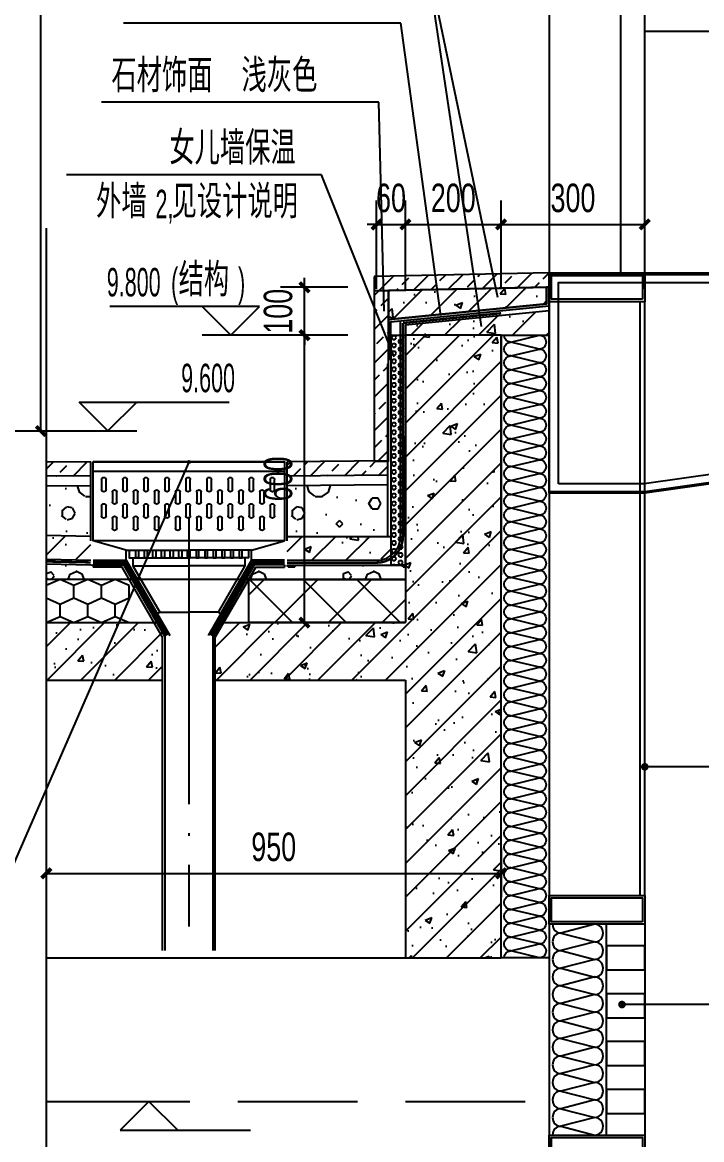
# Model space of a CAD drawing. Extents: x 57342 to 87103, y 19822 to 43940.
# Drawn here: x 78722 to 80141, y 36802 to 39135 of the extents above; entities that cross this region are included whole.
import ezdxf

# ---------------------------------------------------------------- set-up
doc = ezdxf.new("R2010")
doc.units = 0
doc.header["$LTSCALE"] = 1000
doc.header["$MEASUREMENT"] = 0
doc.linetypes.add('DASH', pattern=[0.35, 0.25, -0.1])
doc.linetypes.add('DOTE', pattern=[2.42, 2, -0.2, 0.02, -0.2])
for name, color, linetype in [('01-标注_尺寸', 124, 'Continuous'), ('01-标注_标高', 200, 'Continuous'), ('01-标注_符号', 200, 'Continuous'), ('02-TEXT_标注', 130, 'Continuous'), ('05-填充_天正', 26, 'Continuous'), ('A-C_窗', 140, 'Continuous'), ('A-D_龙骨', 152, 'Continuous'), ('A-O_屋面', 201, 'Continuous'), ('A-O_防水层', 222, 'Continuous'), ('A-SUR_保温', 222, 'Continuous'), ('A-SUR_吊顶', 40, 'Continuous'), ('A-SUR_面层', 191, 'Continuous'), ('A-TECH_结构', 21, 'Continuous'), ('A-金属背板', 30, 'Continuous'), ('A_AXIS-轴线', 36, 'DOTE'), ('A_STR-砼墙', 51, 'Continuous'), ('A_STR-砼柱', 51, 'Continuous'), ('D_铝板', 181, 'Continuous')]:
    doc.layers.add(name, color=color, linetype=linetype)
doc.styles.add('_TCH_DIM', font='ros.shx', dxfattribs={"width": 0.8, "bigfont": 'jd.shx'})
doc.styles.add('_TCH_DIM_T3', font='ros.shx', dxfattribs={"width": 0.705882, "bigfont": 'jd.shx'})
doc.dimstyles.new('_TCH_ARCH&&20', dxfattribs={"dimtxt": 59.5, "dimasz": 20, "dimexe": 50, "dimexo": 60, "dimgap": 25.25, "dimtad": 1, "dimdec": 0, "dimzin": 0, "dimdsep": 46, "dimtxsty": '_TCH_DIM_T3', "dimblk": 'ARCHTICK', "dimcen": 0.09, "dimclrt": 7, "dimazin": 2, "dimtfac": 1, "dimtdec": 0, "dimtix": 1, "dimtmove": 2, "dimatfit": 3, "dimfxl": 0, "dimtolj": 1, "dimtzin": 0, "dimarcsym": 0})
pattern_1 = [(0, (-1883.63, 426.8), (120, 240), [0, -240]), (0, (-2024.03, 394.4), (120, 240), [0, -240]), (0, (-1946.03, 392), (120, 240), [0, -240]), (0, (-1860.83, 462.8), (120, 240), [0, -240]), (0, (-1960.43, 380), (120, 240), [0, -240]), (0, (-1836.83, 614), (120, 240), [0, -240]), (0, (-1910.03, 594.8), (120, 240), [0, -240]), (0, (-1871.63, 564.8), (120, 240), [0, -240]), (0, (-2067.23, 560), (120, 240), [0, -240]), (0, (-1949.63, 549.2), (120, 240), [0, -240]), (0, (-1995.23, 488), (120, 240), [0, -240]), (0, (-1992.83, 398), (120, 240), [0, -240]), (0, (-1902.83, 388.4), (120, 240), [0, -240]), (0, (-1836.83, 494), (120, 240), [0, -240]), (0, (-2061.23, 456.8), (120, 240), [0, -240]), (0, (-2040.83, 497.6), (120, 240), [0, -240]), (0, (-1947.23, 480.8), (120, 240), [0, -240]), (0, (-1980.83, 446), (120, 240), [0, -240]), (0, (-2000.03, 525.2), (120, 240), [0, -240]), (0, (-1970.03, 615.2), (120, 240), [0, -240]), (0, (-2051.63, 406.4), (120, 240), [0, -240]), (0, (-1919.63, 566), (120, 240), [0, -240]), (0, (-2031.23, 569.6), (120, 240), [0, -240]), (0, (-2050.43, 600.8), (120, 240), [0, -240]), (130.601294, (-1851.573, 538.857), (-599.9999934, 720.0000031), [10.5366, -4414.8444]), (18.43495, (-1868.715, 543.43), (599.999998, 239.999998), [10.8421, -1507.05116]), (90, (-1868.72, 533.14), (120, 240), [10.2857, -469.71426]), (161.56505, (-1858.43, 529.714), (-600.000003, 239.999982), [10.8421, -1507.05116]), (53.1301, (-1858.43, 529.714), (120, 240), [11.4286, -1188.5714]), (135, (-1849.29, 407.43), (-120.000015, 239.99998), [9.69746, -669.12504]), (45, (-1863, 407.43), (120, 240), [9.69746, -669.12504]), (135, (-1856.14, 400.57), (-120.000015, 239.99998), [9.69746, -669.12504]), (45, (-1856.14, 400.57), (120, 240), [9.69746, -669.12504]), (116.56505, (-1964.72, 568.57), (-2e-05, 480), [12.7775, -255.5506]), (180, (-1970.43, 580), (-120, 240), [13.7143, -226.2857]), (63.43495, (-1989.86, 568.57), (1e-06, 480), [12.7775, -255.5506]), (116.56505, (-1984.14, 557.14), (-2e-05, 480), [12.7775, -255.5506]), (0, (-1984.14, 557.14), (120, 240), [13.7143, -226.2857]), (63.43495, (-1970.43, 557.14), (1e-06, 480), [12.7775, -255.5506]), (107.102728, (-1874.43, 487.429), (-359.9999862, 1200.0000019), [15.54454, -6513.161]), (143.972626, (-1879.001, 502.286), (-2279.999971, 1679.999998), [15.54454, -3248.808]), (180, (-1891.57, 511.43), (-120, 240), [14.85714, -225.14284]), (36.027373, (-1919.001, 502.286), (2279.999983, 1679.999982), [15.54454, -3248.808]), (71.56505, (-1923.573, 488.57), (360.000002, 1199.999998), [14.4561, -1503.4371]), (107.102728, (-1919.001, 473.714), (-359.9999862, 1200.0000019), [15.54454, -6513.161]), (143.972626, (-1906.43, 464.571), (-2279.999971, 1679.999998), [15.54454, -3248.808]), (0, (-1906.43, 464.57), (120, 240), [14.85714, -225.14284]), (36.027373, (-1891.573, 464.571), (2279.999983, 1679.999982), [15.54454, -3248.808]), (71.56505, (-1879, 473.714), (360.000002, 1199.999998), [14.4561, -1503.4371]), (150.255118, (-1872.144, 599.43), (-360.000001, 239.999997), [9.214, -1925.72784]), (90, (-1880.14, 594.86), (120, 240), [9.14286, -470.8571]), (29.74488, (-1880.144, 594.857), (360, 239.999999), [9.214, -1925.72784]), (116.56505, (-1928.14, 429.14), (-2e-05, 480), [12.7775, -255.5506]), (168.690067, (-1933.858, 440.571), (-1080.000001, 239.999994), [11.6549, -2435.8742]), (41.185925, (-1954.43, 434.857), (2999.9999818, 2639.9999769), [12.14874, -5090.3208]), (90, (-1954.43, 423.43), (120, 240), [11.4286, -468.5714]), (138.814074, (-1945.287, 415.429), (-2999.9999467, 2640.0000168), [12.14874, -5090.3208]), (16.699244, (-1945.287, 415.429), (3959.9999702, 1199.9999874), [11.9318, -4999.415]), (60.945396, (-1933.858, 418.857), (119.9999997, 239.9999979), [11.76643, -4930.1358]), (109.983106, (-2028.715, 529.714), (-600.0000023, 1679.9999956), [13.3768, -5604.879]), (155.556045, (-2033.287, 542.286), (-1560.000006, 719.999985), [13.8092, -5786.0526]), (24.443955, (-2058.43, 542.286), (1560.0000008, 719.9999965), [13.8092, -5786.0526]), (70.016893, (-2063.001, 529.714), (600.0000018, 1679.9999958), [13.3768, -5604.879]), (109.983106, (-2058.43, 517.143), (-600.0000023, 1679.9999956), [13.3768, -5604.879]), (160.016893, (-2045.858, 512.571), (-600.0000004, 239.999989), [13.3768, -2795.751]), (19.983107, (-2045.858, 512.571), (599.9999967, 239.9999996), [13.3768, -2795.751]), (70.016893, (-2033.287, 517.143), (600.0000018, 1679.9999958), [13.3768, -5604.879]), (122.005383, (-1939.573, 508), (-120.000016, 239.999988), [10.7817, -2253.3736]), (18.43495, (-1955.573, 513.714), (599.999998, 239.999998), [10.8421, -1507.05116]), (90, (-1955.57, 503.43), (120, 240), [10.2857, -469.71426]), (161.56505, (-1945.287, 500), (-600.000003, 239.999982), [10.8421, -1507.05116]), (54.462322, (-1945.287, 500), (839.9999988, 1199.9999982), [9.8312, -4119.2846]), (116.56505, (-2009.29, 449.71), (-2e-05, 480), [12.7775, -255.5506]), (180, (-2015, 461.14), (-120, 240), [12.5714, -227.42856]), (59.036243, (-2034.43, 449.714), (120.0000004, 239.999999), [13.3279, -2785.5288]), (120.963756, (-2027.573, 438.286), (-120.0000164, 239.999989), [13.3279, -2785.5288]), (0, (-2027.57, 438.29), (120, 240), [12.5714, -227.42856]), (63.43495, (-2015, 438.29), (1e-06, 480), [12.7775, -255.5506])]
pattern_2 = [(45, (-2200, 3700), (-35.35534, 35.35534), []), (50, (-2200, 3700), (143.45204, -12.55043), [15, -165]), (355, (-2200, 3700), (-27.75027, 150.43843), [12, -132]), (100.4514, (-2188.05, 3698.95), (115.70188, 137.8879), [12.74804, -140.22842]), (46.1842, (-2200, 3740), (213.4482, -33.1038), [22.5, -247.5]), (96.6356, (-2182.21, 3737.24), (186.93254, 194.82357), [19.12206, -210.3426]), (351.1842, (-2200, 3740), (186.9324, 194.8237), [18, -198]), (21, (-2180, 3730), (119.38141, -80.52378), [15, -165]), (326, (-2180, 3730), (48.66307, 145.03), [12, -132]), (71.4514, (-2170.05, 3723.29), (168.04453, 64.5061), [12.74804, -140.22842]), (37.5, (-2200, 3700), (2.43197, 66.57877), [0, -130.4, 0, -134, 0, -132.5]), (7.5, (-2200, 3700), (52.61391, 78.88234), [0, -76.4, 0, -127.4, 0, -50.5]), (327.5, (-2244.6, 3700), (106.764487, -4.510974), [0, -50, 0, -156, 0, -207]), (317.5, (-2264.6, 3700), (116.63723, 20.021), [0, -65, 0, -103.6, 0, -147])]
pattern_3 = [(45, (0, 17.95), (-35.355353, 35.355353), []), (45, (17.387, 0), (-35.355353, 35.355353), [19.73685, -11.2782])]
pattern_4 = [(45, (0, 0), (-35.35534, 35.35534), []), (50, (0, 0), (143.45204, -12.55043), [15, -165]), (355, (0, 0), (-27.75027, 150.43843), [12, -132]), (100.4514, (11.95, -1.05), (115.70188, 137.8879), [12.74804, -140.22842]), (46.1842, (0, 40), (213.4482, -33.1038), [22.5, -247.5]), (96.6356, (17.79, 37.24), (186.93254, 194.82357), [19.12206, -210.3426]), (351.1842, (0, 40), (186.9324, 194.8237), [18, -198]), (21, (20, 30), (119.38141, -80.52378), [15, -165]), (326, (20, 30), (48.66307, 145.03), [12, -132]), (71.4514, (29.95, 23.29), (168.04453, 64.5061), [12.74804, -140.22842]), (37.5, (0, 0), (2.43197, 66.57877), [0, -130.4, 0, -134, 0, -132.5]), (7.5, (0, 0), (52.61391, 78.88234), [0, -76.4, 0, -127.4, 0, -50.5]), (327.5, (-44.6, 0), (106.764487, -4.510974), [0, -50, 0, -156, 0, -207]), (317.5, (-64.6, 0), (116.63723, 20.021), [0, -65, 0, -103.6, 0, -147])]

# ---------------------------------------------------------------- blocks, each defined once
blk = doc.blocks.new('kyuhtr')
for points in [[(0, -30), (200, -30), (200, 30), (0, 30)], [(5, -25), (195, -25), (195, 25), (5, 25)]]:
    blk.add_lwpolyline(points, close=True)
blk = doc.blocks.new('$LinePat$岩棉板')
at = {"color": 0}
for p, q in [((0, -17), (12, -67)), ((12, -67), (24, -17))]:
    blk.add_line(p, q, dxfattribs=at)
for centre, start, end in [((12, -17), 0, 180), ((0, -67), 270, 0), ((24, -67), 180, 270)]:
    blk.add_arc(centre, 12, start, end, dxfattribs=at)
at = {"layer": 'Defpoints'}
blk.add_point((0, 0.1), dxfattribs=at)
at = {"layer": 'Defpoints', "color": 0}
blk.add_point((24, -84), dxfattribs=at)
blk = doc.blocks.new('*U9')
blk.add_lwpolyline([(0, 100), (1300, 100), (1300, 0), (0, 0)], close=True)
at = {"color": 8, "xscale": -1.203703702717251, "yscale": 1.188379012465143, "zscale": 1.188379012465143}
for p in [(28.9, 100), (57.8, 100), (86.7, 100), (115.6, 100), (144.4, 100), (173.3, 100), (202.2, 100), (231.1, 100), (260, 100), (288.9, 100), (317.8, 100), (346.7, 100), (375.6, 100), (404.4, 100), (433.3, 100), (462.2, 100), (491.1, 100), (520, 100), (548.9, 100), (577.8, 100), (606.7, 100), (635.6, 100), (664.4, 100), (693.3, 100), (722.2, 100), (751.1, 100), (780, 100), (808.9, 100), (837.8, 100), (866.7, 100), (895.6, 100), (924.4, 100), (953.3, 100), (982.2, 100), (1011.1, 100), (1040, 100), (1068.9, 100), (1097.8, 100), (1126.7, 100), (1155.6, 100), (1184.4, 100), (1213.3, 100), (1242.2, 100), (1271.1, 100), (1300, 100)]:
    blk.add_blockref('$LinePat$岩棉板', p, dxfattribs=at)
blk = doc.blocks.new('jmtgrs')
for p, q in [((-130.8, 109), (-130.8, 130)), ((-130.8, 130), (0, 130)), ((-130.8, 109), (-66.2, -3)), ((-116.8, 114), (0, 114)), ((-116.8, 96.8), (0, 96.8)), ((-61, 0), (-66.2, -3)), ((-61, 0), (0, 0))]:
    blk.add_line(p, q)
for points in [[(-130.8, 130), (-124.8, 130), (-124.8, 114), (-116.8, 114), (-116.8, 96.8), (-61, 0)], [(0, 114), (-3, 114), (-3, 130), (0, 130)]]:
    blk.add_lwpolyline(points)
for points in [[(-105, 114), (-111, 114), (-111, 130), (-105, 130)], [(-87, 114), (-93, 114), (-93, 130), (-87, 130)], [(-69, 114), (-75, 114), (-75, 130), (-69, 130)], [(-51, 114), (-57, 114), (-57, 130), (-51, 130)], [(-33, 114), (-39, 114), (-39, 130), (-33, 130)], [(-15, 114), (-21, 114), (-21, 130), (-15, 130)]]:
    blk.add_lwpolyline(points, close=True)
blk = doc.blocks.new('*U51')
at = {"layer": 'A-金属背板'}
for points in [[(-4.6, -10.3), (-4.6, 10.3)], [(4.6, 10.3), (4.6, -10.3)]]:
    blk.add_lwpolyline(points, dxfattribs=at)
for centre, start, end in [((0, 10.3), 0, 180), ((0, -10.3), 180, 0)]:
    blk.add_arc(centre, 4.61, start, end, dxfattribs=at)
blk = doc.blocks.new('*U52')
at = {"color": 0, "linetype": 'ByBlock', "lineweight": -2, "transparency": 16777216}
for p in [(0, 0), (44, 0), (88, 0), (132, 0), (176, 0), (220, 0), (264, 0), (308, 0), (352, 0), (0, -55), (44, -55), (88, -55), (132, -55), (176, -55), (220, -55), (264, -55), (308, -55), (352, -55)]:
    blk.add_blockref('*U51', p, dxfattribs=at)
blk = doc.blocks.new('*U53')
at = {"layer": 'A-金属背板'}
for points in [[(-4.6, -10.3), (-4.6, 10.3)], [(4.6, 10.3), (4.6, -10.3)]]:
    blk.add_lwpolyline(points, dxfattribs=at)
for centre, start, end in [((0, 10.3), 0, 180), ((0, -10.3), 180, 0)]:
    blk.add_arc(centre, 4.61, start, end, dxfattribs=at)
blk = doc.blocks.new('*U54')
at = {"color": 0, "linetype": 'ByBlock', "lineweight": -2, "transparency": 16777216}
for p in [(0, 0), (44, 0), (88, 0), (132, 0), (176, 0), (220, 0), (264, 0), (308, 0), (0, -55), (44, -55), (88, -55), (132, -55), (176, -55), (220, -55), (264, -55), (308, -55)]:
    blk.add_blockref('*U53', p, dxfattribs=at)
blk = doc.blocks.new('A$C39264390')
at = {"layer": 'A-O_屋面'}
for p, q in [((-260, 190), (-260, 355.1)), ((-255, 355), (145, 355)), ((150, 190), (150, 355.1)), ((-185.8, 171), (-255, 190)), ((-253.5, 190), (143.5, 190)), ((75.8, 171), (145, 190))]:
    blk.add_line(p, q, dxfattribs=at)
at = {"layer": 'A-O_防水层', "linetype": 'DASH', "ltscale": 0.1, "const_width": 10}
for points in [[(-100.7, -7.5), (-188.7, 145), (-255, 145)], [(-9.3, -7.5), (78.7, 145), (145, 145)]]:
    blk.add_lwpolyline(points, dxfattribs=at)
at = {"layer": 'A-O_防水层'}
for points in [[(-255, 150), (-185.8, 150), (-95, -7.3)], [(145, 150), (75.8, 150), (-15, -7.3)]]:
    blk.add_lwpolyline(points, dxfattribs=at)
at = {"layer": 'A-金属背板'}
for p, q in [((-255, 335), (145, 335)), ((-255, 140), (-255, 135)), ((145, 140), (145, 135))]:
    blk.add_line(p, q, dxfattribs=at)
blk.add_lwpolyline([(-255, 190), (145, 190), (145, 355), (-255, 355)], close=True, dxfattribs=at)
for points in [[(-255, 140), (-191.6, 140), (-105, -10), (-105, -665.2)], [(145, 140), (81.6, 140), (-5, -10), (-5, -665.2)], [(-110, -665.2), (-110, -11.3), (-194.5, 135), (-255, 135)], [(0, -665.2), (0, -11.3), (84.5, 135), (145, 135)]]:
    blk.add_lwpolyline(points, dxfattribs=at)
at = {"layer": 'A_AXIS-轴线', "ltscale": 0.3}
blk.add_line((-55, 240), (-55, -615.2), dxfattribs=at)
at = {"extrusion": (0, 0, -1), "xscale": -1, "zscale": -1}
for name, p in [('*U52', (229.4, 307.7)), ('*U54', (207.9, 281.7))]:
    blk.add_blockref(name, p, dxfattribs=at)
at = {"layer": 'A-金属背板', "extrusion": (0, 0, -1), "xscale": -1, "zscale": -1}
blk.add_blockref('jmtgrs', (55, 41), dxfattribs=at)
at = {"layer": 'A-金属背板', "xscale": -1}
blk.add_blockref('jmtgrs', (-55, 41), dxfattribs=at)
blk = doc.blocks.new('_ArchTick')
at = {"color": 0, "linetype": 'ByBlock', "const_width": 0.4}
blk.add_lwpolyline([(-0.5, -0.5), (0.5, 0.5)], dxfattribs=at)
blk = doc.blocks.new('*D147')
at = {"layer": '01-标注_尺寸', "color": 0, "lineweight": -2, "transparency": 16777216}
for p, q in [((78508.9, 41881.6), (78811, 41881.6)), ((78761, 38281.6), (78761, 41881.6)), ((78508.9, 38281.6), (78811, 38281.6))]:
    blk.add_line(p, q, dxfattribs=at)
at = {"layer": 'Defpoints', "color": 0, "transparency": 16777216}
for p in [(78448.9, 41881.6), (78761, 41881.6), (78448.9, 38281.6)]:
    blk.add_point(p, dxfattribs=at)
at = {"layer": '01-标注_尺寸', "color": 0, "lineweight": -2, "transparency": 16777216, "xscale": 20, "yscale": 20, "zscale": 20}
for p, rotation in [((78761, 41881.6), 90), ((78761, 38281.6), 270)]:
    blk.add_blockref('_ArchTick', p, dxfattribs=dict(at, rotation=rotation))
at = {"layer": '01-标注_尺寸', "color": 7, "transparency": 16777216, "insert": (78706, 40081.6), "char_height": 59.5, "attachment_point": 5, "rotation": 90, "style": '_TCH_DIM_T3'}
blk.add_mtext('\\A1;4500', dxfattribs=at)
blk = doc.blocks.new('*D165')
at = {"layer": '01-标注_尺寸', "color": 0, "lineweight": -2, "transparency": 16777216}
for p, q in [((79402.2, 38481.6), (79261.5, 38481.6)), ((79311.5, 37881.6), (79311.5, 38481.6)), ((79402.2, 37881.6), (79261.5, 37881.6))]:
    blk.add_line(p, q, dxfattribs=at)
at = {"layer": 'Defpoints', "color": 0, "transparency": 16777216}
for p in [(79311.5, 38481.6), (79462.2, 38481.6), (79462.2, 37881.6)]:
    blk.add_point(p, dxfattribs=at)
at = {"layer": '01-标注_尺寸', "color": 0, "lineweight": -2, "transparency": 16777216, "xscale": 20, "yscale": 20, "zscale": 20}
for p, rotation in [((79311.5, 38481.6), 90), ((79311.5, 37881.6), 270)]:
    blk.add_blockref('_ArchTick', p, dxfattribs=dict(at, rotation=rotation))
at = {"layer": '01-标注_尺寸', "color": 7, "transparency": 16777216, "insert": (79256.5, 38181.6), "char_height": 59.5, "attachment_point": 5, "rotation": 90, "style": '_TCH_DIM_T3'}
blk.add_mtext('\\A1;600', dxfattribs=at)
blk = doc.blocks.new('*D166')
at = {"layer": '01-标注_尺寸', "color": 0, "lineweight": -2, "transparency": 16777216}
for p, q in [((79311.5, 38581.6), (79311.5, 38601.6)), ((79402.2, 38581.6), (79261.5, 38581.6)), ((79311.5, 38481.6), (79311.5, 38581.6)), ((79402.2, 38481.6), (79261.5, 38481.6)), ((79311.5, 38481.6), (79311.5, 38461.6))]:
    blk.add_line(p, q, dxfattribs=at)
at = {"layer": 'Defpoints', "color": 0, "transparency": 16777216}
for p in [(79311.5, 38581.6), (79462.2, 38581.6), (79462.2, 38481.6)]:
    blk.add_point(p, dxfattribs=at)
at = {"layer": '01-标注_尺寸', "color": 0, "lineweight": -2, "transparency": 16777216, "xscale": 20, "yscale": 20, "zscale": 20}
for p, rotation in [((79311.5, 38581.6), 270), ((79311.5, 38481.6), 90)]:
    blk.add_blockref('_ArchTick', p, dxfattribs=dict(at, rotation=rotation))
at = {"layer": '01-标注_尺寸', "color": 7, "transparency": 16777216, "insert": (79256.5, 38531.6), "char_height": 59.5, "attachment_point": 5, "rotation": 90, "style": '_TCH_DIM_T3'}
blk.add_mtext('\\A1;100', dxfattribs=at)
blk = doc.blocks.new('*D167')
at = {"layer": '01-标注_尺寸', "color": 0, "lineweight": -2, "transparency": 16777216}
for p, q in [((79462.2, 38578.1), (79462.2, 38762.9)), ((79522.2, 38578.1), (79522.2, 38762.9)), ((79462.2, 38712.9), (79442.2, 38712.9)), ((79462.2, 38712.9), (79522.2, 38712.9)), ((79522.2, 38712.9), (79542.2, 38712.9))]:
    blk.add_line(p, q, dxfattribs=at)
at = {"layer": 'Defpoints', "color": 0, "transparency": 16777216}
for p in [(79522.2, 38712.9), (79462.2, 38518.1), (79522.2, 38518.1)]:
    blk.add_point(p, dxfattribs=at)
at = {"layer": '01-标注_尺寸', "color": 0, "lineweight": -2, "transparency": 16777216, "xscale": 20, "yscale": 20, "zscale": 20}
blk.add_blockref('_ArchTick', (79462.2, 38712.9), dxfattribs=at)
at = {"layer": '01-标注_尺寸', "color": 0, "lineweight": -2, "transparency": 16777216, "xscale": 20, "yscale": 20, "zscale": 20, "rotation": 180}
blk.add_blockref('_ArchTick', (79522.2, 38712.9), dxfattribs=at)
at = {"layer": '01-标注_尺寸', "color": 7, "transparency": 16777216, "insert": (79492.2, 38767.9), "char_height": 59.5, "attachment_point": 5, "style": '_TCH_DIM_T3'}
blk.add_mtext('\\A1;60', dxfattribs=at)
blk = doc.blocks.new('*D168')
at = {"layer": '01-标注_尺寸', "color": 0, "lineweight": -2, "transparency": 16777216}
for p, q in [((79522.2, 38578.1), (79522.2, 38762.9)), ((79722.2, 38578.1), (79722.2, 38762.9)), ((79522.2, 38712.9), (79722.2, 38712.9))]:
    blk.add_line(p, q, dxfattribs=at)
at = {"layer": 'Defpoints', "color": 0, "transparency": 16777216}
for p in [(79722.2, 38712.9), (79522.2, 38518.1), (79722.2, 38518.1)]:
    blk.add_point(p, dxfattribs=at)
at = {"layer": '01-标注_尺寸', "color": 0, "lineweight": -2, "transparency": 16777216, "xscale": 20, "yscale": 20, "zscale": 20, "rotation": 180}
blk.add_blockref('_ArchTick', (79522.2, 38712.9), dxfattribs=at)
at = {"layer": '01-标注_尺寸', "color": 0, "lineweight": -2, "transparency": 16777216, "xscale": 20, "yscale": 20, "zscale": 20}
blk.add_blockref('_ArchTick', (79722.2, 38712.9), dxfattribs=at)
at = {"layer": '01-标注_尺寸', "color": 7, "transparency": 16777216, "insert": (79622.2, 38767.9), "char_height": 59.5, "attachment_point": 5, "style": '_TCH_DIM_T3'}
blk.add_mtext('\\A1;200', dxfattribs=at)
blk = doc.blocks.new('*D169')
at = {"layer": '01-标注_尺寸', "color": 0, "lineweight": -2, "transparency": 16777216}
for p, q in [((79722.2, 38578.1), (79722.2, 38762.9)), ((80022.2, 38578.1), (80022.2, 38762.9)), ((79722.2, 38712.9), (80022.2, 38712.9))]:
    blk.add_line(p, q, dxfattribs=at)
at = {"layer": 'Defpoints', "color": 0, "transparency": 16777216}
for p in [(80022.2, 38712.9), (79722.2, 38518.1), (80022.2, 38518.1)]:
    blk.add_point(p, dxfattribs=at)
at = {"layer": '01-标注_尺寸', "color": 0, "lineweight": -2, "transparency": 16777216, "xscale": 20, "yscale": 20, "zscale": 20, "rotation": 180}
blk.add_blockref('_ArchTick', (79722.2, 38712.9), dxfattribs=at)
at = {"layer": '01-标注_尺寸', "color": 0, "lineweight": -2, "transparency": 16777216, "xscale": 20, "yscale": 20, "zscale": 20}
blk.add_blockref('_ArchTick', (80022.2, 38712.9), dxfattribs=at)
at = {"layer": '01-标注_尺寸', "color": 7, "transparency": 16777216, "insert": (79872.2, 38767.9), "char_height": 59.5, "attachment_point": 5, "style": '_TCH_DIM_T3'}
blk.add_mtext('\\A1;300', dxfattribs=at)
blk = doc.blocks.new('*D233')
at = {"layer": '01-标注_尺寸', "color": 0, "lineweight": -2, "transparency": 16777216}
for p, q in [((78772.2, 37411.6), (78772.2, 37308)), ((79722.2, 37411.6), (79722.2, 37308)), ((78772.2, 37358), (79722.2, 37358))]:
    blk.add_line(p, q, dxfattribs=at)
at = {"layer": 'Defpoints', "color": 0, "transparency": 16777216}
for p in [(78772.2, 37471.6), (79722.2, 37471.6), (79722.2, 37358)]:
    blk.add_point(p, dxfattribs=at)
at = {"layer": '01-标注_尺寸', "color": 0, "lineweight": -2, "transparency": 16777216, "xscale": 20, "yscale": 20, "zscale": 20, "rotation": 180}
blk.add_blockref('_ArchTick', (78772.2, 37358), dxfattribs=at)
at = {"layer": '01-标注_尺寸', "color": 0, "lineweight": -2, "transparency": 16777216, "xscale": 20, "yscale": 20, "zscale": 20}
blk.add_blockref('_ArchTick', (79722.2, 37358), dxfattribs=at)
at = {"layer": '01-标注_尺寸', "color": 7, "transparency": 16777216, "insert": (79247.2, 37413), "char_height": 59.5, "attachment_point": 5, "style": '_TCH_DIM_T3'}
blk.add_mtext('\\A1;950', dxfattribs=at)
blk = doc.blocks.new('$LinePat$聚苯板')
at = {"color": 0}
for p, q in [((14.8, -8.6), (0, 0)), ((29.7, 0), (14.8, -8.6)), ((14.8, -8.6), (14.8, -25.7)), ((14.8, -25.7), (0, -34.3)), ((0, -34.3), (0, -51.4)), ((29.7, -34.3), (14.8, -25.7)), ((0, -51.4), (14.8, -60)), ((14.8, -60), (29.7, -51.4))]:
    blk.add_line(p, q, dxfattribs=at)

msp = doc.modelspace()

# ---------------------------------------------------------------- hatches: boundary and pattern name
h = msp.add_hatch(color=8)
h.dxf.hatch_style = 1
h.paths.add_polyline_path([(79492, 38431.6), (79492, 38509.6), (79822.2, 38542.6), (79822.2, 38581.6), (79817.2, 38581.6), (79817.2, 38547.1), (79487, 38514.1), (79487, 38431.6)])
at = {"transparency": 33554641}
h = msp.add_hatch(dxfattribs=at)
h.set_pattern_fill('ANSI37', color=26, scale=50)
h.set_pattern_definition([(45, (62934.93, 20781.57), (-56.1266, 56.1266), []), (135, (62934.93, 20781.57), (-56.1266, -56.1266), [])])
h.paths.add_polyline_path([(79195, 37881.6), (79195, 37971.6), (79522.2, 37971.6), (79522.2, 37881.6)])
at = {"layer": '05-填充_天正'}
h = msp.add_hatch(dxfattribs=at)
h.set_pattern_fill('天然石材', color=256, scale=10)
h.set_pattern_definition([(45, (-2200, 3717.95), (-35.355353, 35.355353), []), (45, (-2182.613, 3700), (-35.355353, 35.355353), [19.73685, -11.2782])])
h.paths.add_polyline_path([(79457, 38604.3), (79457, 38574.3), (79822.2, 38581.6), (79822.2, 38611.6)])
h.paths.add_polyline_path([(79487, 38574.9), (79457, 38574.3), (79457, 38218.9), (79487, 38218.9)])
h = msp.add_hatch(dxfattribs=at)
h.set_pattern_fill('钢筋混凝土', color=256, scale=20, style=0)
h.set_pattern_definition(pattern_2)
h.paths.add_polyline_path([(79817.2, 38547.1), (79817.2, 38581.6), (79487, 38574.9), (79487, 38514.1)])
h = msp.add_hatch(dxfattribs=at)
h.set_pattern_fill('钢筋混凝土', color=256, scale=20, style=0)
h.set_pattern_definition(pattern_2)
h.paths.add_polyline_path([(79822.2, 38532.5), (79522.2, 38502.5), (79522.2, 38481.6), (79822.2, 38481.6)])
h = msp.add_hatch(dxfattribs=at)
h.set_pattern_fill('HEX', color=256, scale=5)
h.set_pattern_definition([(0, (0, 0), (0, 8.24889), [4.7625, -9.525]), (120, (0, 0), (-7.1437483, -4.124445), [4.7625, -9.525]), (60, (4.7625, 0), (-7.1437483, 4.124445), [4.7625, -9.525])])
h.paths.add_polyline_path([(79522.2, 38481.6), (79522.2, 38001.6), (79492.2, 38001.6), (79492.2, 38481.6)])
h = msp.add_hatch(dxfattribs=at)
h.set_pattern_fill('钢筋混凝土', color=256, scale=20, style=0)
h.set_pattern_definition(pattern_4)
h.paths.add_polyline_path([(79522.2, 37981.6), (79722.2, 37981.6), (79722.2, 38481.6), (79522.2, 38481.6)])
h = msp.add_hatch(dxfattribs=at)
h.set_pattern_fill('天然石材', color=256, scale=10)
h.set_pattern_definition(pattern_3)
h.paths.add_polyline_path([(78865, 38217.1), (78772.2, 38218), (78772.2, 38188), (78865, 38187.1)])
h = msp.add_hatch(dxfattribs=at)
h.set_pattern_fill('天然石材', color=256, scale=10)
h.set_pattern_definition(pattern_3)
h.paths.add_polyline_path([(79484.9, 38219.2), (79275, 38217.1), (79275, 38187.1), (79484.9, 38189.2)])
h = msp.add_hatch(dxfattribs=at)
h.set_pattern_fill('钢筋混凝土', color=256, scale=20, style=0)
h.set_pattern_definition([(45, (-1954.43, 500), (-35.35534, 35.35534), []), (50, (-1954.43, 500), (143.45204, -12.55043), [15, -165]), (355, (-1954.43, 500), (-27.75027, 150.43843), [12, -132]), (100.4514, (-1942.48, 498.95), (115.70188, 137.8879), [12.74804, -140.22842]), (46.1842, (-1954.43, 540), (213.4482, -33.1038), [22.5, -247.5]), (96.6356, (-1936.64, 537.24), (186.93254, 194.82357), [19.12206, -210.3426]), (351.1842, (-1954.43, 540), (186.9324, 194.8237), [18, -198]), (21, (-1934.43, 530), (119.38141, -80.52378), [15, -165]), (326, (-1934.43, 530), (48.66307, 145.03), [12, -132]), (71.4514, (-1924.48, 523.29), (168.04453, 64.5061), [12.74804, -140.22842]), (37.5, (-1954.43, 500), (2.43197, 66.57877), [0, -130.4, 0, -134, 0, -132.5]), (7.5, (-1954.43, 500), (52.61391, 78.88234), [0, -76.4, 0, -127.4, 0, -50.5]), (327.5, (-1999.03, 500), (106.764487, -4.510974), [0, -50, 0, -156, 0, -207]), (317.5, (-2019.03, 500), (116.63723, 20.021), [0, -65, 0, -103.6, 0, -147])])
h.paths.add_polyline_path([(79275, 38061.6), (79275, 38011.6), (79462.2, 38011.6), (79492.2, 38021.6), (79492.1, 38061.6)])
h.paths.add_polyline_path([(78865, 38012.2), (78865, 38062.2), (78772.2, 38064.1), (78772.2, 38014.1)])
h = msp.add_hatch(dxfattribs=at)
h.set_pattern_fill('钢筋混凝土', color=256, scale=20, style=0)
h.set_pattern_definition(pattern_4)
h.paths.add_polyline_path([(79522.2, 37981.6), (79522.2, 37181.6), (79722.2, 37181.6), (79722.2, 37981.6)])
h = msp.add_hatch(dxfattribs=at)
h.set_pattern_fill('钢筋混凝土', color=256, scale=20, style=0)
h.set_pattern_definition(pattern_4)
h.paths.add_polyline_path([(78772.2, 37881.6), (78772.2, 37761.6), (79015, 37761.6), (79015, 37881.6)])
h = msp.add_hatch(dxfattribs=at)
h.set_pattern_fill('钢筋混凝土', color=256, scale=20, style=0)
h.set_pattern_definition(pattern_4)
h.paths.add_polyline_path([(79522.2, 37761.6), (79522.2, 37881.6), (79125, 37881.6), (79125, 37761.6)])
at = {"layer": 'A-SUR_保温'}
h = msp.add_hatch(dxfattribs=at)
h.set_pattern_fill('加气混凝土', color=26, scale=20)
h.set_pattern_definition(pattern_1)
h.paths.add_polyline_path([(78772.2, 38168), (78772.2, 38064.1), (78865, 38062.2), (78865, 38167.1)])
h = msp.add_hatch(dxfattribs=at)
h.set_pattern_fill('加气混凝土', color=26, scale=20)
h.set_pattern_definition(pattern_1)
h.paths.add_polyline_path([(79275, 38167.1), (79275, 38061.6), (79484.9, 38061.6), (79484.9, 38169.2)])
h = msp.add_hatch(dxfattribs=at)
h.set_pattern_fill('加气混凝土', color=26, scale=20)
h.set_pattern_definition(pattern_1)
h.paths.add_polyline_path([(78772.2, 38004.1), (78772.2, 37971.6), (78897.2, 37971.6), (78897.2, 38001.6)])
h = msp.add_hatch(dxfattribs=at)
h.set_pattern_fill('加气混凝土', color=26, scale=20)
h.set_pattern_definition([(0, (-41822.72, 426.8), (120, 240), [0, -240]), (0, (-41963.12, 394.4), (120, 240), [0, -240]), (0, (-41885.12, 392), (120, 240), [0, -240]), (0, (-41799.92, 462.8), (120, 240), [0, -240]), (0, (-41899.52, 380), (120, 240), [0, -240]), (0, (-41775.92, 614), (120, 240), [0, -240]), (0, (-41849.12, 594.8), (120, 240), [0, -240]), (0, (-41810.72, 564.8), (120, 240), [0, -240]), (0, (-42006.32, 560), (120, 240), [0, -240]), (0, (-41888.72, 549.2), (120, 240), [0, -240]), (0, (-41934.32, 488), (120, 240), [0, -240]), (0, (-41931.92, 398), (120, 240), [0, -240]), (0, (-41841.92, 388.4), (120, 240), [0, -240]), (0, (-41775.92, 494), (120, 240), [0, -240]), (0, (-42000.32, 456.8), (120, 240), [0, -240]), (0, (-41979.92, 497.6), (120, 240), [0, -240]), (0, (-41886.32, 480.8), (120, 240), [0, -240]), (0, (-41919.92, 446), (120, 240), [0, -240]), (0, (-41939.12, 525.2), (120, 240), [0, -240]), (0, (-41909.12, 615.2), (120, 240), [0, -240]), (0, (-41990.72, 406.4), (120, 240), [0, -240]), (0, (-41858.72, 566), (120, 240), [0, -240]), (0, (-41970.32, 569.6), (120, 240), [0, -240]), (0, (-41989.52, 600.8), (120, 240), [0, -240]), (130.601294, (-41790.663, 538.857), (-599.9999934, 720.0000031), [10.5366, -4414.8444]), (18.43495, (-41807.806, 543.43), (599.999998, 239.999998), [10.8421, -1507.05116]), (90, (-41807.81, 533.14), (120, 240), [10.2857, -469.71426]), (161.56505, (-41797.52, 529.714), (-600.000003, 239.999982), [10.8421, -1507.05116]), (53.130102, (-41797.52, 529.714), (120, 240), [11.42857, -1188.5714]), (135, (-41788.38, 407.43), (-120.000015, 239.999984), [9.69746, -669.12504]), (45, (-41802.09, 407.43), (120, 240), [9.69746, -669.12504]), (135, (-41795.235, 400.57), (-120.000015, 239.999984), [9.69746, -669.12504]), (45, (-41795.235, 400.57), (120, 240), [9.69746, -669.12504]), (116.56505, (-41903.8, 568.57), (-2e-05, 480), [12.77753, -255.5506]), (180, (-41909.52, 580), (-120, 240), [13.7143, -226.2857]), (63.43495, (-41928.95, 568.57), (1e-06, 480), [12.77753, -255.5506]), (116.56505, (-41923.23, 557.14), (-2e-05, 480), [12.77753, -255.5506]), (0, (-41923.23, 557.14), (120, 240), [13.7143, -226.2857]), (63.43495, (-41909.52, 557.14), (1e-06, 480), [12.77753, -255.5506]), (107.102728, (-41813.5205, 487.429), (-359.99998624, 1200.00000194), [15.54454, -6513.161]), (143.972626, (-41818.092, 502.286), (-2279.999971, 1679.999998), [15.54454, -3248.808]), (180, (-41830.66, 511.43), (-120, 240), [14.85714, -225.14284]), (36.027373, (-41858.092, 502.286), (2279.9999832, 1679.999982), [15.54454, -3248.808]), (71.56505, (-41862.663, 488.57), (360.000002, 1199.999998), [14.45613, -1503.4371]), (107.102728, (-41858.092, 473.714), (-359.99998624, 1200.00000194), [15.54454, -6513.161]), (143.972626, (-41845.52, 464.571), (-2279.999971, 1679.999998), [15.54454, -3248.808]), (0, (-41845.52, 464.57), (120, 240), [14.85714, -225.14284]), (36.027373, (-41830.663, 464.571), (2279.9999832, 1679.999982), [15.54454, -3248.808]), (71.56505, (-41818.092, 473.714), (360.000002, 1199.999998), [14.45613, -1503.4371]), (150.255118, (-41811.235, 599.43), (-360.000001, 239.999997), [9.214, -1925.72784]), (90, (-41819.23, 594.86), (120, 240), [9.14286, -470.8571]), (29.74488, (-41819.235, 594.857), (360, 239.999999), [9.214, -1925.72784]), (116.56505, (-41867.23, 429.14), (-2e-05, 480), [12.77753, -255.5506]), (168.690067, (-41872.95, 440.571), (-1080.000001, 239.999994), [11.6549, -2435.8742]), (41.185925, (-41893.52, 434.857), (2999.9999818, 2639.9999769), [12.14874, -5090.3208]), (90, (-41893.52, 423.43), (120, 240), [11.42857, -468.5714]), (138.814074, (-41884.378, 415.429), (-2999.9999467, 2640.0000168), [12.14874, -5090.3208]), (16.699244, (-41884.378, 415.429), (3959.9999702, 1199.9999874), [11.9318, -4999.415]), (60.945396, (-41872.949, 418.857), (119.9999997, 239.9999979), [11.76643, -4930.1358]), (109.983106, (-41967.806, 529.714), (-600.0000023, 1679.99999555), [13.3768, -5604.879]), (155.556045, (-41972.378, 542.286), (-1560.00000595, 719.99998504), [13.8092, -5786.0526]), (24.443955, (-41997.521, 542.286), (1560.0000008, 719.9999965), [13.8092, -5786.0526]), (70.016893, (-42002.092, 529.714), (600.0000018, 1679.9999958), [13.3768, -5604.879]), (109.983106, (-41997.521, 517.143), (-600.0000023, 1679.99999555), [13.3768, -5604.879]), (160.016893, (-41984.95, 512.571), (-600.0000004, 239.999989), [13.3768, -2795.751]), (19.983107, (-41984.95, 512.571), (599.9999967, 239.9999996), [13.3768, -2795.751]), (70.016893, (-41972.378, 517.143), (600.0000018, 1679.9999958), [13.3768, -5604.879]), (122.005383, (-41878.663, 508), (-120.000016, 239.999988), [10.7817, -2253.3736]), (18.43495, (-41894.663, 513.714), (599.999998, 239.999998), [10.8421, -1507.05116]), (90, (-41894.66, 503.43), (120, 240), [10.2857, -469.71426]), (161.56505, (-41884.378, 500), (-600.000003, 239.999982), [10.8421, -1507.05116]), (54.462322, (-41884.378, 500), (839.9999988, 1199.9999982), [9.83123, -4119.2846]), (116.56505, (-41948.38, 449.71), (-2e-05, 480), [12.77753, -255.5506]), (180, (-41954.1, 461.14), (-120, 240), [12.57143, -227.42856]), (59.036243, (-41973.52, 449.714), (120.0000004, 239.999999), [13.3279, -2785.5288]), (120.963756, (-41966.663, 438.286), (-120.0000164, 239.999989), [13.3279, -2785.5288]), (0, (-41966.66, 438.29), (120, 240), [12.57143, -227.42856]), (63.43495, (-41954.1, 438.29), (1e-06, 480), [12.77753, -255.5506])])
h.paths.add_polyline_path([(79522.2, 38001.6), (79206.4, 38001.6), (79195, 37971.6), (79522.2, 37971.6)])

# ---------------------------------------------------------------- linework, layer by layer
at = {"color": 26}
msp.add_lwpolyline([(79522.2, 37881.6), (79195, 37881.6), (79195, 37971.6), (79522.2, 37971.6)], close=True, dxfattribs=at)
at = {"layer": '01-标注_标高'}
for p, q in [((79217.6, 38541.6), (78904.6, 38541.6)), ((79157.6, 38481.6), (79097.6, 38541.6)), ((79157.6, 38481.6), (79217.6, 38541.6)), ((79311.5, 38481.6), (79097.6, 38481.6)), ((78901, 38281.6), (78841, 38341.6)), ((78841, 38341.6), (79154, 38341.6)), ((78901, 38281.6), (78961, 38341.6)), ((78761, 38281.6), (78961, 38281.6)), ((78986.6, 36881.6), (78926.6, 36821.6)), ((78986.6, 36881.6), (79046.6, 36821.6)), ((78926.6, 36821.6), (79198.6, 36821.6))]:
    msp.add_line(p, q, dxfattribs=at)
at = {"layer": '01-标注_符号'}
for p, q in [((79715.3, 38560), (79563.5, 39287.6)), ((79681.5, 38499.9), (79563.5, 39287.6)), ((79512.9, 39132.8), (78933.5, 39132.8)), ((79596.3, 38523), (79512.9, 39132.8)), ((80022.2, 39116.6), (80209, 39116.6)), ((79466.6, 38967.9), (78887.2, 38967.9)), ((79477.7, 38531.8), (79466.6, 38967.9)), ((79346.7, 38816.7), (78814.1, 38816.7)), ((79499.1, 38436.7), (79346.7, 38816.7)), ((79069, 38214.9), (78499.1, 36909.5))]:
    msp.add_line(p, q, dxfattribs=at)
for points in [[(78772.2, 38705.3), (78772.2, 31725.9), (78814.2, 31710.7), (78730.2, 31695.8), (78772.2, 31680.9), (78772.2, 24701.6)], [(80716.6, 37580.4), (80022.2, 37580.4)], [(80716.6, 37084.1), (79974.6, 37084.1)]]:
    msp.add_lwpolyline(points, dxfattribs=at)
at = {"layer": '01-标注_符号', "const_width": 8}
for points in [[(80026.2, 37580.4, 1), (80018.2, 37580.4, 1)], [(79978.6, 37084.1, 1), (79970.6, 37084.1, 1)]]:
    msp.add_lwpolyline(points, format="xyb", close=True, dxfattribs=at)
at = {"layer": '01-标注_符号'}
msp.add_circle((79070, 38217.1), 2.38, dxfattribs=at)
at = {"layer": 'A-C_窗'}
for p, q in [((79972.2, 38611.6), (79972.2, 39651.6)), ((80022.2, 38611.6), (80022.2, 39651.6))]:
    msp.add_line(p, q, dxfattribs=at)
for points in [[(79822.2, 39651.6), (79822.2, 35781.6)], [(80022.2, 37251.6), (80022.2, 35781.6)]]:
    msp.add_lwpolyline(points, dxfattribs=at)
at = {"layer": 'A-D_龙骨'}
for points in [[(80022.2, 37206.6), (79942.2, 37206.6), (79942.2, 37156.6), (80022.2, 37156.6)], [(80022.2, 37106.6), (79942.2, 37106.6), (79942.2, 37056.6), (80022.2, 37056.6)], [(80022.2, 37006.6), (79942.2, 37006.6), (79942.2, 36956.6), (80022.2, 36956.6)], [(80022.2, 36906.6), (79942.2, 36906.6), (79942.2, 36856.6), (80022.2, 36856.6)]]:
    msp.add_lwpolyline(points, close=True, dxfattribs=at)
at = {"layer": 'A-O_屋面'}
for p, q in [((78772.2, 38218), (78865, 38217.1)), ((79484.9, 38219.2), (79275, 38217.1)), ((78772.2, 38168), (78865, 38167.1)), ((79484.9, 38169.2), (79275, 38167.1)), ((78772.2, 38004.1), (78897.2, 38001.6)), ((79522.2, 37971.6), (78772.2, 37971.6))]:
    msp.add_line(p, q, dxfattribs=at)
for points in [[(79457, 38604.3), (79457, 38574.3), (79822.2, 38581.6), (79822.2, 38611.6)], [(79487, 38574.9), (79457, 38574.3), (79457, 38218.9), (79487, 38218.9)]]:
    msp.add_lwpolyline(points, close=True, dxfattribs=at)
at = {"layer": 'A-O_屋面', "linetype": 'DASH', "ltscale": 0.2, "const_width": 5}
for points in [[(79722.2, 38527.5), (79517.2, 38507)], [(78772.2, 38009.1), (78865, 38007.2)]]:
    msp.add_lwpolyline(points, dxfattribs=at)
msp.add_lwpolyline([(79275, 38006.6), (79462.2, 38006.6, 0.414214), (79517.2, 38061.6), (79517.2, 38507)], format="xyb", dxfattribs=at)
at = {"layer": 'A-O_屋面'}
for points in [[(79484.9, 38189.2), (79275, 38187.1)], [(78865, 38187.1), (78772.2, 38188)], [(79275, 38001.6), (79522.2, 38001.6)]]:
    msp.add_lwpolyline(points, dxfattribs=at)
at = {"layer": 'A-SUR_保温', "color": 26}
msp.add_lwpolyline([(79522.2, 38481.6), (79522.2, 38001.6), (79492.2, 38001.6), (79492.2, 38481.6)], close=True, dxfattribs=at)
at = {"layer": 'A-SUR_保温'}
msp.add_lwpolyline([(79484.9, 38421.6), (79484.9, 38061.6)], dxfattribs=at)
msp.add_lwpolyline([(79942.2, 36811.6), (79942.2, 37251.6), (79822.2, 37251.6), (79822.2, 36811.6)], close=True, dxfattribs=at)
at = {"layer": 'A-SUR_吊顶', "linetype": 'DASH'}
for points in [[(78772.2, 36881.6), (79122.2, 36881.6)], [(78822.2, 36881.6), (79822.2, 36881.6)]]:
    msp.add_lwpolyline(points, dxfattribs=at)
at = {"layer": 'A-SUR_面层'}
for points in [[(79492, 38431.6), (79492, 38509.6), (79822.2, 38542.6), (79822.2, 38581.6), (79817.2, 38581.6), (79817.2, 38547.1), (79487, 38514.1), (79487, 38431.6)], [(79817.2, 38547.1), (79817.2, 38581.6), (79487, 38574.9), (79487, 38514.1)]]:
    msp.add_lwpolyline(points, close=True, dxfattribs=at)
for points in [[(79822.2, 38581.6), (79822.2, 38532.5), (79522.2, 38502.5), (79522.2, 38451.6)], [(79275, 38001.6), (79522.2, 38001.6), (79522.2, 38271.6)], [(78772.2, 38064.1), (78865, 38062.2)], [(79275, 38061.6), (79492.1, 38061.6)], [(78772.2, 38014.1), (78865, 38012.2)], [(78772.2, 38004.1), (78865, 38002.2)]]:
    msp.add_lwpolyline(points, dxfattribs=at)
msp.add_lwpolyline([(79275, 38011.6), (79462.2, 38011.6, 0.414214), (79512.2, 38061.6), (79512.2, 38511.6)], format="xyb", dxfattribs=at)
at = {"layer": 'A-TECH_结构'}
for points in [[(78772.2, 37181.6), (79122.2, 37181.6)], [(78822.2, 37181.6), (79522.2, 37181.6)]]:
    msp.add_lwpolyline(points, dxfattribs=at)
at = {"layer": 'A-金属背板'}
msp.add_lwpolyline([(80022.2, 38551.6), (80012.2, 38551.6), (80012.2, 37311.5), (80022.2, 37311.5)], close=True, dxfattribs=at)
at = {"layer": 'A_STR-砼墙'}
for p, q in [((79522.2, 38481.6), (79522.2, 37981.6)), ((79722.2, 38481.6), (79522.2, 38481.6)), ((79722.2, 38481.6), (79722.2, 37981.6)), ((78772.2, 37881.6), (79015, 37881.6)), ((79125, 37881.6), (79522.2, 37881.6)), ((78772.2, 37761.6), (79015, 37761.6)), ((79125, 37761.6), (79522.2, 37761.6))]:
    msp.add_line(p, q, dxfattribs=at)
at = {"layer": 'A_STR-砼柱'}
for p, q in [((79522.2, 37981.6), (79522.2, 37881.6)), ((79722.2, 37181.6), (79722.2, 37981.6)), ((79522.2, 37761.6), (79522.2, 37181.6)), ((79522.2, 37181.6), (79722.2, 37181.6))]:
    msp.add_line(p, q, dxfattribs=at)
at = {"layer": 'D_铝板'}
for points in [[(79822.2, 38611.6), (81622.2, 38611.6), (81622.2, 38586.6), (81572.2, 38586.6), (81572.2, 38381.6), (81622.2, 38381.6), (81622.2, 38356.6), (81472.2, 38356.6), (80022.2, 38151.6), (79822.2, 38151.6), (79822.2, 38611.6)], [(79822.2, 38608.6), (81619.2, 38608.6), (81619.2, 38589.6), (81569.2, 38589.6), (81569.2, 38378.6), (81619.2, 38378.6), (81619.2, 38359.6), (81472, 38359.6), (80022, 38154.6), (79822.2, 38154.6)]]:
    msp.add_lwpolyline(points, dxfattribs=at)
msp.add_lwpolyline([(79842.2, 38171.6), (79842.2, 38591.6), (81552.2, 38591.6), (81552.2, 38376.6), (81471.1, 38376.6), (80021.1, 38171.6)], close=True, dxfattribs=at)

# ---------------------------------------------------------------- block references
at = {"xscale": -1}
msp.add_blockref('A$C39264390', (79015, 37862.1), dxfattribs=at)
at = {"color": 8, "xscale": 1.527777776504629, "yscale": 1.426054814958172, "zscale": 1.426054814958172, "rotation": 270}
for p in [(79942.2, 37251.6), (79942.2, 37214.9), (79942.2, 37178.2), (79942.2, 37141.6), (79942.2, 37104.9), (79942.2, 37068.2), (79942.2, 37031.6), (79942.2, 36994.9), (79942.2, 36958.2), (79942.2, 36921.6), (79942.2, 36884.9), (79942.2, 36848.2)]:
    msp.add_blockref('$LinePat$岩棉板', p, dxfattribs=at)
at = {"layer": 'A-D_龙骨', "xscale": -1}
for p in [(80022.2, 38581.6), (80022.2, 37281.6), (80022.2, 36781.6)]:
    msp.add_blockref('kyuhtr', p, dxfattribs=at)
at = {"layer": 'A-SUR_保温', "rotation": 270}
msp.add_blockref('*U9', (79722.2, 38481.6), dxfattribs=at)
at = {"layer": 'A-SUR_保温', "color": 26, "xscale": 1.93977080967692, "yscale": 1.5, "zscale": 1.5, "rotation": 179.999999999959}
for p in [(78829.8, 37881.6), (78887.4, 37881.6), (78945, 37881.6)]:
    msp.add_blockref('$LinePat$聚苯板', p, dxfattribs=at)

# ---------------------------------------------------------------- texts
at = {"layer": '02-TEXT_标注', "style": '_TCH_DIM'}
for s, height, width, p in [('石材饰面', 69.46, 0.8, (78908.2, 38988.9)), ('浅灰色', 69.46, 0.8, (79180, 38988.9)), ('女儿墙保温', 69.46, 0.8, (79029.2, 38837.7)), ('外墙', 69.46, 0.8, (78876.2, 38725.7)), ('见设计说明', 69.46, 0.8, (79033.9, 38725.7)), ('2,', 59.5, 0.564706, (79000.3, 38725.7)), ('结构', 69.46, 0.8, (79048.5, 38562.6)), ('9.800', 59.5, 0.564706, (78898.6, 38562.6)), ('(', 59.5, 0.564706, (79032.8, 38562.6)), (')', 59.5, 0.564706, (79172.7, 38562.6)), ('9.600', 59.5, 0.564706, (79053.9, 38362.6))]:
    msp.add_text(s, height=height, dxfattribs=dict(at, width=width)).set_placement(p)

# ---------------------------------------------------------------- dimensions: what is measured, and where the dimension line sits
at = {"layer": '01-标注_尺寸'}
dim = msp.add_aligned_dim(p1=(78448.9, 38281.6), p2=(78448.9, 41881.6), distance=-312.1, text='4500', dimstyle='_TCH_ARCH&&20', dxfattribs=at)
dim.commit()
dim.dimension.update_dxf_attribs({"geometry": '*D147', "text_midpoint": (78706, 40081.6)})
for p1, p2, distance, picture, middle in [((79462.2, 38518.1), (79522.2, 38518.1), 194.8, '*D167', (79492.2, 38767.9)), ((79522.2, 38518.1), (79722.2, 38518.1), 194.8, '*D168', (79622.2, 38767.9)), ((79722.2, 38518.1), (80022.2, 38518.1), 194.8, '*D169', (79872.2, 38767.9)), ((79462.2, 38481.6), (79462.2, 38581.6), 150.7, '*D166', (79256.5, 38531.6)), ((79462.2, 37881.6), (79462.2, 38481.6), 150.7, '*D165', (79256.5, 38181.6)), ((78772.2, 37471.6), (79722.2, 37471.6), -113.5, '*D233', (79247.2, 37413))]:
    dim = msp.add_aligned_dim(p1=p1, p2=p2, distance=distance, dimstyle='_TCH_ARCH&&20', dxfattribs=at)
    dim.commit()
    dim.dimension.update_dxf_attribs({"geometry": picture, "text_midpoint": middle})

doc.saveas('drawing.dxf')
